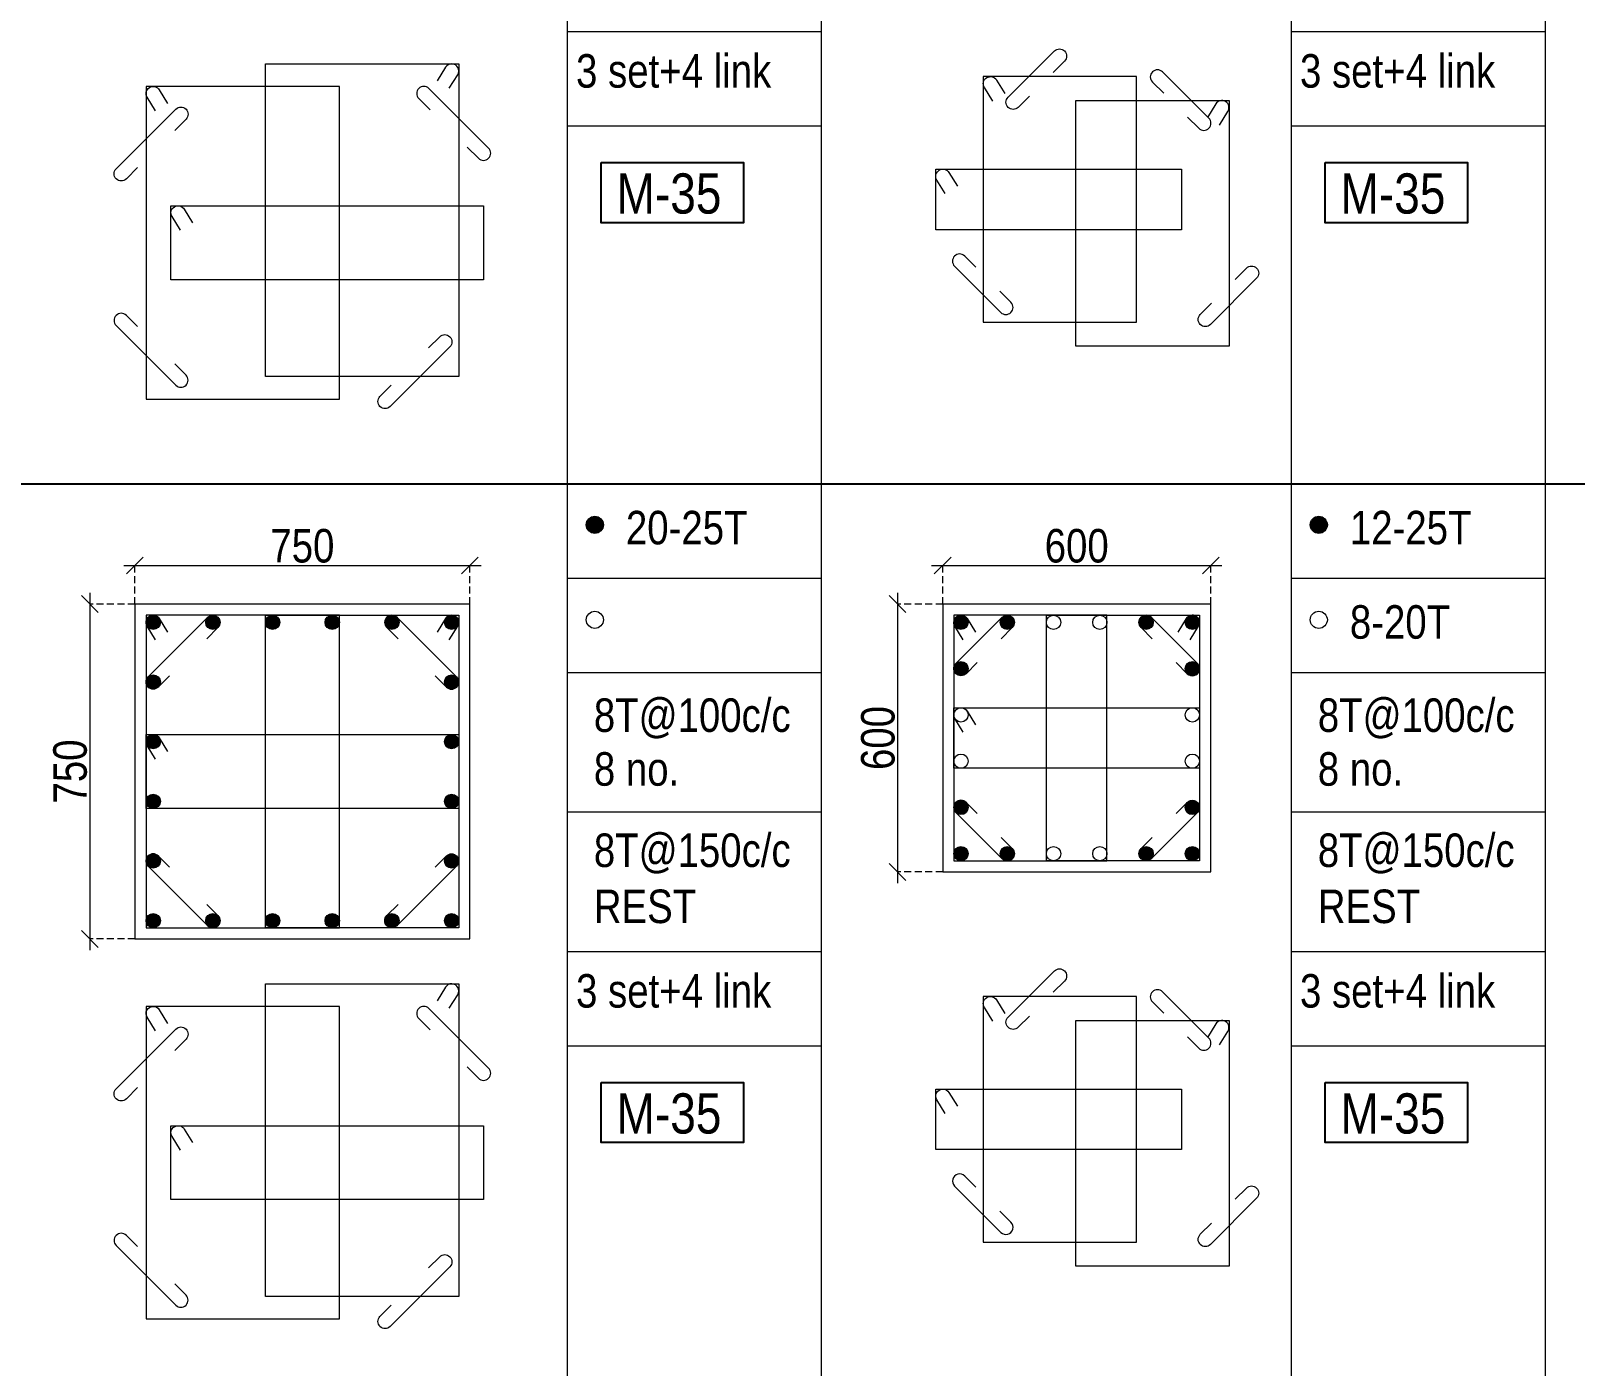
# Model space of a CAD drawing. Header units: millimetres. Extents: x 1112055 to 3390982, y -148532 to 766891.
# Drawn here: x 2362437 to 2376265, y 652073 to 664033 of the extents above; entities that cross this region are included whole.
import ezdxf
from ezdxf.enums import TextEntityAlignment as Align

# ---------------------------------------------------------------- set-up
doc = ezdxf.new("R2010")
doc.units = ezdxf.units.MM
doc.header["$PDMODE"] = 35
doc.header["$PDSIZE"] = -25
doc.linetypes.add('DASHED2', pattern=[0.375, 0.25, -0.125])
doc.linetypes.add('Hidden', pattern=[9.525, 6.35, -3.175])
for name, color, linetype, lineweight in [('B COL. SIZE DIM', 220, 'Continuous', 25), ('B COLSCH', 204, 'Continuous', 20), ('B COLUMN', 1, 'Hidden', 9), ('B STEEL', 34, 'Continuous', 15)]:
    doc.layers.add(name, color=color, linetype=linetype, lineweight=lineweight)
doc.layers.add('B TEXT', color=7, linetype='Continuous')
doc.styles.add('dim inside', font='romans.shx', dxfattribs={"width": 0.8, "height": 125})
doc.styles.add('SWINC', font='swissc.ttf')
doc.dimstyles.new('dim inside', dxfattribs={"dimtxt": 125, "dimasz": 100, "dimexe": 0, "dimexo": 0, "dimgap": 10, "dimtad": 0, "dimdec": 0, "dimzin": 0, "dimdsep": 46, "dimtxsty": 'dim inside', "dimblk": 'SMALL', "dimcen": 0.09, "dimadec": 0, "dimazin": 0, "dimtfac": 1, "dimtdec": 0, "dimtofl": 0, "dimtmove": 0, "dimatfit": 3, "dimfxl": 1, "dimtolj": 1, "dimtzin": 0, "dimarcsym": 2})

# ---------------------------------------------------------------- blocks, each defined once
blk = doc.blocks.new('_Oblique')
at = {"color": 0, "linetype": 'ByBlock', "lineweight": -2}
blk.add_line((-0.5, -0.5), (0.5, 0.5), dxfattribs=at)
blk = doc.blocks.new('*D3294')
at = {"layer": 'B COL. SIZE DIM', "color": 250, "lineweight": 9, "ltscale": 250, "transparency": 16777216}
blk.add_line((2370502, 659244), (2373102, 659244), dxfattribs=at)
at = {"layer": 'B COL. SIZE DIM', "color": 250, "linetype": 'DASHED2', "lineweight": 9, "ltscale": 250, "transparency": 16777216}
for p, q in [((2370602, 658899), (2370602, 659244)), ((2373002, 658899), (2373002, 659244))]:
    blk.add_line(p, q, dxfattribs=at)
at = {"layer": 'Defpoints', "color": 0, "transparency": 16777216}
for p in [(2373002, 659244), (2370602, 658899), (2373002, 658899)]:
    blk.add_point(p, dxfattribs=at)
at = {"layer": 'B COL. SIZE DIM', "color": 250, "lineweight": 9, "transparency": 16777216, "xscale": 150, "yscale": 150, "zscale": 150, "rotation": 180}
blk.add_blockref('_Oblique', (2370602, 659244), dxfattribs=at)
at = {"layer": 'B COL. SIZE DIM', "color": 250, "lineweight": 9, "transparency": 16777216, "xscale": 150, "yscale": 150, "zscale": 150}
blk.add_blockref('_Oblique', (2373002, 659244), dxfattribs=at)
at = {"layer": 'B COL. SIZE DIM', "color": 6, "transparency": 16777216, "insert": (2371802, 659419), "char_height": 300, "attachment_point": 5, "style": 'SWINC'}
blk.add_mtext('\\A1;600', dxfattribs=at)
blk = doc.blocks.new('*D3295')
at = {"layer": 'B COL. SIZE DIM', "color": 250, "lineweight": 9, "ltscale": 250, "transparency": 16777216}
blk.add_line((2370198, 658999), (2370198, 656399), dxfattribs=at)
at = {"layer": 'B COL. SIZE DIM', "color": 250, "linetype": 'DASHED2', "lineweight": 9, "ltscale": 250, "transparency": 16777216}
for p, q in [((2370602, 658899), (2370198, 658899)), ((2370602, 656499), (2370198, 656499))]:
    blk.add_line(p, q, dxfattribs=at)
at = {"layer": 'Defpoints', "color": 0, "transparency": 16777216}
for p in [(2370602, 658899), (2370198, 656499), (2370602, 656499)]:
    blk.add_point(p, dxfattribs=at)
at = {"layer": 'B COL. SIZE DIM', "color": 250, "lineweight": 9, "transparency": 16777216, "xscale": 150, "yscale": 150, "zscale": 150}
for p, rotation in [((2370198, 658899), 90), ((2370198, 656499), 270)]:
    blk.add_blockref('_Oblique', p, dxfattribs=dict(at, rotation=rotation))
at = {"layer": 'B COL. SIZE DIM', "color": 6, "transparency": 16777216, "insert": (2370023, 657699), "char_height": 300, "attachment_point": 5, "rotation": 90, "style": 'SWINC'}
blk.add_mtext('\\A1;600', dxfattribs=at)
blk = doc.blocks.new('*D3306')
at = {"layer": 'B COL. SIZE DIM', "color": 250, "lineweight": 9, "ltscale": 250, "transparency": 16777216}
blk.add_line((2363268, 659244), (2366468, 659244), dxfattribs=at)
at = {"layer": 'B COL. SIZE DIM', "color": 250, "linetype": 'DASHED2', "lineweight": 9, "ltscale": 250, "transparency": 16777216}
for p, q in [((2363368, 658899), (2363368, 659244)), ((2366368, 658899), (2366368, 659244))]:
    blk.add_line(p, q, dxfattribs=at)
at = {"layer": 'Defpoints', "color": 0, "transparency": 16777216}
for p in [(2366368, 659244), (2363368, 658899), (2366368, 658899)]:
    blk.add_point(p, dxfattribs=at)
at = {"layer": 'B COL. SIZE DIM', "color": 250, "lineweight": 9, "transparency": 16777216, "xscale": 150, "yscale": 150, "zscale": 150, "rotation": 180}
blk.add_blockref('_Oblique', (2363368, 659244), dxfattribs=at)
at = {"layer": 'B COL. SIZE DIM', "color": 250, "lineweight": 9, "transparency": 16777216, "xscale": 150, "yscale": 150, "zscale": 150}
blk.add_blockref('_Oblique', (2366368, 659244), dxfattribs=at)
at = {"layer": 'B COL. SIZE DIM', "color": 6, "transparency": 16777216, "insert": (2364868, 659419), "char_height": 300, "attachment_point": 5, "style": 'SWINC'}
blk.add_mtext('\\A1;750', dxfattribs=at)
blk = doc.blocks.new('*D3307')
at = {"layer": 'B COL. SIZE DIM', "color": 250, "lineweight": 9, "ltscale": 250, "transparency": 16777216}
blk.add_line((2362964, 658999), (2362964, 655799), dxfattribs=at)
at = {"layer": 'B COL. SIZE DIM', "color": 250, "linetype": 'DASHED2', "lineweight": 9, "ltscale": 250, "transparency": 16777216}
for p, q in [((2363368, 658899), (2362964, 658899)), ((2363368, 655899), (2362964, 655899))]:
    blk.add_line(p, q, dxfattribs=at)
at = {"layer": 'Defpoints', "color": 0, "transparency": 16777216}
for p in [(2363368, 658899), (2362964, 655899), (2363368, 655899)]:
    blk.add_point(p, dxfattribs=at)
at = {"layer": 'B COL. SIZE DIM', "color": 250, "lineweight": 9, "transparency": 16777216, "xscale": 150, "yscale": 150, "zscale": 150}
for p, rotation in [((2362964, 658899), 90), ((2362964, 655899), 270)]:
    blk.add_blockref('_Oblique', p, dxfattribs=dict(at, rotation=rotation))
at = {"layer": 'B COL. SIZE DIM', "color": 6, "transparency": 16777216, "insert": (2362789, 657399), "char_height": 300, "attachment_point": 5, "rotation": 90, "style": 'SWINC'}
blk.add_mtext('\\A1;750', dxfattribs=at)

msp = doc.modelspace()

# ---------------------------------------------------------------- hatches: boundary and pattern name
at = {"layer": 'B STEEL', "lineweight": 9, "ltscale": 0.5}
h = msp.add_hatch(color=34, dxfattribs=at)
edge = h.paths.add_edge_path()
edge.add_arc((2367486.5, 659608), 76.8, 0, 360)
h = msp.add_hatch(color=34, dxfattribs=at)
edge = h.paths.add_edge_path()
edge.add_arc((2373969.5, 659608), 76.8, 0, 360)
h = msp.add_hatch(color=34, dxfattribs=at)
edge = h.paths.add_edge_path()
edge.add_arc((2363532.2, 658734.8), 64, 0, 360)
at = {"layer": 'B STEEL'}
h = msp.add_hatch(color=34, dxfattribs=at)
edge = h.paths.add_edge_path()
edge.add_arc((2364066.6, 658734.8), 64, 0, 360)
h = msp.add_hatch(color=34, dxfattribs=at)
edge = h.paths.add_edge_path()
edge.add_arc((2364601, 658734.8), 64, 0, 360)
h = msp.add_hatch(color=34, dxfattribs=at)
edge = h.paths.add_edge_path()
edge.add_arc((2365135.4, 658734.8), 64, 0, 360)
h = msp.add_hatch(color=34, dxfattribs=at)
edge = h.paths.add_edge_path()
edge.add_arc((2365669.8, 658734.8), 64, 0, 360)
at = {"layer": 'B STEEL', "lineweight": 9, "ltscale": 0.5}
h = msp.add_hatch(color=34, dxfattribs=at)
edge = h.paths.add_edge_path()
edge.add_arc((2366204.2, 658734.8), 64, 180, 540, ccw=False)
h = msp.add_hatch(color=34, dxfattribs=at)
edge = h.paths.add_edge_path()
edge.add_arc((2370765.7, 658734.8), 64, 0, 360)
h = msp.add_hatch(color=34, dxfattribs=at)
edge = h.paths.add_edge_path()
edge.add_arc((2371180.1, 658734.8), 64, 180, 540, ccw=False)
h = msp.add_hatch(color=34, dxfattribs=at)
edge = h.paths.add_edge_path()
edge.add_arc((2372423.3, 658734.8), 64, 180, 540, ccw=False)
h = msp.add_hatch(color=34, dxfattribs=at)
edge = h.paths.add_edge_path()
edge.add_arc((2372837.7, 658734.8), 64, 180, 540, ccw=False)
h = msp.add_hatch(color=34, dxfattribs=at)
edge = h.paths.add_edge_path()
edge.add_arc((2370765.7, 658320.4), 64, 0, 360)
h = msp.add_hatch(color=34, dxfattribs=at)
edge = h.paths.add_edge_path()
edge.add_arc((2372837.7, 658320.4), 64, 180, 540, ccw=False)
at = {"layer": 'B STEEL'}
h = msp.add_hatch(color=34, dxfattribs=at)
edge = h.paths.add_edge_path()
edge.add_arc((2363532.2, 658200.4), 64, 0, 360)
h = msp.add_hatch(color=34, dxfattribs=at)
edge = h.paths.add_edge_path()
edge.add_arc((2366204.2, 658200.4), 64, 0, 360)
h = msp.add_hatch(color=34, dxfattribs=at)
edge = h.paths.add_edge_path()
edge.add_arc((2363532.2, 657666), 64, 0, 360)
h = msp.add_hatch(color=34, dxfattribs=at)
edge = h.paths.add_edge_path()
edge.add_arc((2366204.2, 657666), 64, 0, 360)
h = msp.add_hatch(color=34, dxfattribs=at)
edge = h.paths.add_edge_path()
edge.add_arc((2363532.2, 657131.6), 64, 0, 360)
h = msp.add_hatch(color=34, dxfattribs=at)
edge = h.paths.add_edge_path()
edge.add_arc((2366204.2, 657131.6), 64, 0, 360)
at = {"layer": 'B STEEL', "lineweight": 9, "ltscale": 0.5}
h = msp.add_hatch(color=34, dxfattribs=at)
edge = h.paths.add_edge_path()
edge.add_arc((2370765.7, 657077.2), 64, 0, 360)
h = msp.add_hatch(color=34, dxfattribs=at)
edge = h.paths.add_edge_path()
edge.add_arc((2372837.7, 657077.2), 64, 180, 540, ccw=False)
h = msp.add_hatch(color=34, dxfattribs=at)
edge = h.paths.add_edge_path()
edge.add_arc((2370765.7, 656662.8), 64, 0, 360, ccw=False)
h = msp.add_hatch(color=34, dxfattribs=at)
edge = h.paths.add_edge_path()
edge.add_arc((2371180.1, 656662.8), 64, -180, 180)
h = msp.add_hatch(color=34, dxfattribs=at)
edge = h.paths.add_edge_path()
edge.add_arc((2372423.3, 656662.8), 64, -180, 180)
h = msp.add_hatch(color=34, dxfattribs=at)
edge = h.paths.add_edge_path()
edge.add_arc((2372837.7, 656662.8), 64, -180, 180)
at = {"layer": 'B STEEL'}
h = msp.add_hatch(color=34, dxfattribs=at)
edge = h.paths.add_edge_path()
edge.add_arc((2363532.2, 656597.2), 64, 0, 360)
h = msp.add_hatch(color=34, dxfattribs=at)
edge = h.paths.add_edge_path()
edge.add_arc((2366204.2, 656597.2), 64, 0, 360)
at = {"layer": 'B STEEL', "lineweight": 9, "ltscale": 0.5}
h = msp.add_hatch(color=34, dxfattribs=at)
edge = h.paths.add_edge_path()
edge.add_arc((2363532.2, 656062.8), 64, 0, 360, ccw=False)
at = {"layer": 'B STEEL'}
h = msp.add_hatch(color=34, dxfattribs=at)
edge = h.paths.add_edge_path()
edge.add_arc((2364066.6, 656062.8), 64, 0, 360)
h = msp.add_hatch(color=34, dxfattribs=at)
edge = h.paths.add_edge_path()
edge.add_arc((2364601, 656062.8), 64, 0, 360)
h = msp.add_hatch(color=34, dxfattribs=at)
edge = h.paths.add_edge_path()
edge.add_arc((2365135.4, 656062.8), 64, 0, 360)
h = msp.add_hatch(color=34, dxfattribs=at)
edge = h.paths.add_edge_path()
edge.add_arc((2365669.8, 656062.8), 64, 0, 360)
at = {"layer": 'B STEEL', "lineweight": 9, "ltscale": 0.5}
h = msp.add_hatch(color=34, dxfattribs=at)
edge = h.paths.add_edge_path()
edge.add_arc((2366204.2, 656062.8), 64, -180, 180)

# ---------------------------------------------------------------- linework, layer by layer
msp.add_line((2203002.6, 659976.3), (2389841.5, 659976.3))
at = {"layer": 'B COLSCH', "color": 250, "lineweight": 0}
for p, q in [((2375997.6, 677775), (2375997.6, 618141.8)), ((2367240.3, 676456), (2367240.3, 627016.9)), ((2369514.6, 676456), (2369514.6, 618141.8)), ((2373723.2, 676456), (2373723.2, 627016.9)), ((2367240.3, 664026.6), (2369514.6, 664026.6)), ((2373723.2, 664026.6), (2375997.6, 664026.6)), ((2367240.3, 663181.6), (2369514.6, 663181.6)), ((2373723.2, 663181.6), (2375997.6, 663181.6)), ((2203002.6, 659976.3), (2375997.6, 659976.3)), ((2367240.3, 659131.3), (2369514.6, 659131.3)), ((2373723.2, 659131.3), (2375997.6, 659131.3)), ((2367240.3, 658286.3), (2369514.6, 658286.3)), ((2373723.2, 658286.3), (2375997.6, 658286.3)), ((2367240.3, 657036.5), (2369514.6, 657036.5)), ((2373723.2, 657036.5), (2375997.6, 657036.5)), ((2367240.3, 655786.7), (2369514.6, 655786.7)), ((2373723.2, 655786.7), (2375997.6, 655786.7)), ((2367240.3, 654941.7), (2369514.6, 654941.7)), ((2373723.2, 654941.7), (2375997.6, 654941.7))]:
    msp.add_line(p, q, dxfattribs=at)
at = {"layer": 'B COLUMN', "color": 1, "linetype": 'ByBlock', "lineweight": 20}
for points in [[(2363368.2, 655898.8), (2366368.2, 655898.8), (2366368.2, 658898.8), (2363368.2, 658898.8)], [(2370601.7, 656498.8), (2373001.7, 656498.8), (2373001.7, 658898.8), (2370601.7, 658898.8)]]:
    msp.add_lwpolyline(points, close=True, dxfattribs=at)
at = {"layer": 'B STEEL', "color": 34, "lineweight": 9, "ltscale": 0.5}
for points in [[(2371378.8, 663448.5), (2371277.9, 663347.6, -1), (2371187.4, 663438.2), (2371601.8, 663852.5, -1), (2371692.3, 663762), (2371591.5, 663661.1)], [(2366183.9, 663518.4), (2366258.7, 663639.9, 1), (2366149.6, 663707), (2366074.9, 663585.5)], [(2371050, 663404), (2370975.2, 663525.5, -1), (2371084.3, 663592.6), (2371159, 663471.1)], [(2372793.4, 663261), (2372894.3, 663160.1, 1), (2372984.8, 663250.6), (2372570.4, 663665, 1), (2372479.9, 663574.5), (2372580.8, 663473.6)], [(2363552.4, 663316), (2363477.7, 663437.5, -1), (2363586.7, 663504.6), (2363661.5, 663383.1)], [(2366344, 662992.2), (2366444.8, 662891.4, 1), (2366535.4, 662981.9), (2366001, 663516.3, 1), (2365910.4, 663425.8), (2366011.3, 663324.9)], [(2363392.4, 662807.7), (2363291.5, 662706.8, -1), (2363201, 662797.3), (2363735.4, 663331.7, -1), (2363825.9, 663241.2), (2363725, 663140.3)], [(2373081.4, 663189.4), (2373156.2, 663310.9, 1), (2373047.2, 663378), (2372972.4, 663256.5)], [(2370624, 662575.2), (2370549.3, 662696.7, -1), (2370658.3, 662763.8), (2370733.1, 662642.3)], [(2363775.6, 662247.2), (2363700.8, 662368.7, -1), (2363809.9, 662435.8), (2363884.6, 662314.3)], [(2370899.7, 661914.8), (2370798.8, 662015.7, 1), (2370708.3, 661925.2), (2371122.7, 661510.8, 1), (2371213.2, 661601.3), (2371112.3, 661702.2)], [(2373222, 661806.9), (2373322.8, 661907.8, -1), (2373413.4, 661817.2), (2372999, 661402.9, -1), (2372908.4, 661493.4), (2373009.3, 661594.3)], [(2363392.4, 661383.4), (2363291.5, 661484.2, 1), (2363201, 661393.7), (2363735.4, 660859.3, 1), (2363825.9, 660949.8), (2363725, 661050.7)], [(2365996.5, 661192.3), (2366097.4, 661293.1, -1), (2366187.9, 661202.6), (2365653.5, 660668.2, -1), (2365563, 660758.7), (2365663.9, 660859.6)], [(2363552.4, 658579.7), (2363477.7, 658701.2, -1), (2363586.7, 658768.3), (2363661.5, 658646.8)], [(2363678.3, 658256), (2363577.5, 658155.1, -1), (2363486.9, 658245.6), (2364021.3, 658780, -1), (2364111.9, 658689.5), (2364011, 658588.6)], [(2366058, 658256), (2366158.9, 658155.1, 1), (2366249.4, 658245.6), (2365715, 658780, 1), (2365624.5, 658689.5), (2365725.4, 658588.6)], [(2366183.9, 658579.7), (2366258.7, 658701.2, 1), (2366149.6, 658768.3), (2366074.9, 658646.8)], [(2370786, 658579.7), (2370711.2, 658701.2, -1), (2370820.3, 658768.3), (2370895, 658646.8)], [(2370911.9, 658376), (2370811, 658275.1, -1), (2370720.5, 658365.6), (2371134.9, 658780, -1), (2371225.4, 658689.5), (2371124.5, 658588.6)], [(2372691.6, 658376), (2372792.4, 658275.1, 1), (2372883, 658365.6), (2372468.6, 658780, 1), (2372378, 658689.5), (2372478.9, 658588.6)], [(2372817.5, 658579.7), (2372892.2, 658701.2, 1), (2372783.2, 658768.3), (2372708.4, 658646.8)], [(2370786, 657750.9), (2370711.2, 657872.4, -1), (2370820.3, 657939.5), (2370895, 657818.1)], [(2363552.4, 657510.9), (2363477.7, 657632.4, -1), (2363586.7, 657699.5), (2363661.5, 657578.1)], [(2370911.9, 657021.6), (2370811, 657122.5, 1), (2370720.5, 657031.9), (2371134.9, 656617.5, 1), (2371225.4, 656708.1), (2371124.5, 656808.9)], [(2372691.6, 657021.6), (2372792.4, 657122.5, -1), (2372883, 657031.9), (2372468.6, 656617.5, -1), (2372378, 656708.1), (2372478.9, 656808.9)], [(2363678.3, 656541.6), (2363577.5, 656642.5, 1), (2363486.9, 656551.9), (2364021.3, 656017.5, 1), (2364111.9, 656108.1), (2364011, 656208.9)], [(2366058, 656541.6), (2366158.9, 656642.5, -1), (2366249.4, 656551.9), (2365715, 656017.5, -1), (2365624.5, 656108.1), (2365725.4, 656208.9)], [(2371378.8, 655208.6), (2371277.9, 655107.8, -1), (2371187.4, 655198.3), (2371601.8, 655612.7, -1), (2371692.3, 655522.2), (2371591.5, 655421.3)], [(2366183.9, 655278.5), (2366258.7, 655400, 1), (2366149.6, 655467.1), (2366074.9, 655345.6)], [(2371050, 655164.1), (2370975.2, 655285.6, -1), (2371084.3, 655352.7), (2371159, 655231.3)], [(2372793.4, 655021.1), (2372894.3, 654920.3, 1), (2372984.8, 655010.8), (2372570.4, 655425.2, 1), (2372479.9, 655334.6), (2372580.8, 655233.8)], [(2363552.4, 655076.2), (2363477.7, 655197.6, -1), (2363586.7, 655264.8), (2363661.5, 655143.3)], [(2366344, 654752.4), (2366444.8, 654651.5, 1), (2366535.4, 654742.1), (2366001, 655276.5, 1), (2365910.4, 655185.9), (2366011.3, 655085.1)], [(2363392.4, 654567.8), (2363291.5, 654467, -1), (2363201, 654557.5), (2363735.4, 655091.9, -1), (2363825.9, 655001.4), (2363725, 654900.5)], [(2373081.4, 654949.6), (2373156.2, 655071, 1), (2373047.2, 655138.2), (2372972.4, 655016.7)], [(2370624, 654335.4), (2370549.3, 654456.8, -1), (2370658.3, 654524), (2370733.1, 654402.5)], [(2363775.6, 654007.4), (2363700.8, 654128.9, -1), (2363809.9, 654196), (2363884.6, 654074.5)], [(2370899.7, 653675), (2370798.8, 653775.9, 1), (2370708.3, 653685.3), (2371122.7, 653270.9, 1), (2371213.2, 653361.5), (2371112.3, 653462.3)], [(2373222, 653567.1), (2373322.8, 653667.9, -1), (2373413.4, 653577.4), (2372999, 653163, -1), (2372908.4, 653253.6), (2373009.3, 653354.4)], [(2363392.4, 653143.5), (2363291.5, 653244.4, 1), (2363201, 653153.9), (2363735.4, 652619.5, 1), (2363825.9, 652710), (2363725, 652810.9)], [(2365996.5, 652952.4), (2366097.4, 653053.3, -1), (2366187.9, 652962.8), (2365653.5, 652428.4, -1), (2365563, 652518.9), (2365663.9, 652619.8)]]:
    msp.add_lwpolyline(points, format="xyb", dxfattribs=at)
for points in [[(2366268.2, 660937.4), (2364537, 660937.4), (2364537, 663737.4), (2366268.2, 663737.4)], [(2370965.7, 661423), (2372336.9, 661423), (2372336.9, 663623), (2370965.7, 663623)], [(2363468.2, 660735.1), (2365199.4, 660735.1), (2365199.4, 663535.1), (2363468.2, 663535.1)], [(2373165.7, 661208.5), (2371794.5, 661208.5), (2371794.5, 663408.5), (2373165.7, 663408.5)], [(2370539.8, 662794.3), (2372739.8, 662794.3), (2372739.8, 662251.8), (2370539.8, 662251.8)], [(2363691.3, 662466.3), (2366491.3, 662466.3), (2366491.3, 661803.8), (2363691.3, 661803.8)], [(2363468.2, 655998.8), (2365199.4, 655998.8), (2365199.4, 658798.8), (2363468.2, 658798.8)], [(2366268.2, 655998.8), (2364537, 655998.8), (2364537, 658798.8), (2366268.2, 658798.8)], [(2370701.7, 656598.8), (2372072.9, 656598.8), (2372072.9, 658798.8), (2370701.7, 658798.8)], [(2372901.7, 656598.8), (2371530.5, 656598.8), (2371530.5, 658798.8), (2372901.7, 658798.8)], [(2370701.7, 657970), (2372901.7, 657970), (2372901.7, 657427.6), (2370701.7, 657427.6)], [(2363468.2, 657730), (2366268.2, 657730), (2366268.2, 657067.6), (2363468.2, 657067.6)], [(2366268.2, 652697.6), (2364537, 652697.6), (2364537, 655497.6), (2366268.2, 655497.6)], [(2370965.7, 653183.2), (2372336.9, 653183.2), (2372336.9, 655383.2), (2370965.7, 655383.2)], [(2363468.2, 652495.2), (2365199.4, 652495.2), (2365199.4, 655295.2), (2363468.2, 655295.2)], [(2373165.7, 652968.6), (2371794.5, 652968.6), (2371794.5, 655168.6), (2373165.7, 655168.6)], [(2370539.8, 654554.4), (2372739.8, 654554.4), (2372739.8, 654012), (2370539.8, 654012)], [(2363691.3, 654226.4), (2366491.3, 654226.4), (2366491.3, 653564), (2363691.3, 653564)]]:
    msp.add_lwpolyline(points, close=True, dxfattribs=at)
for centre, radius in [((2367486.5, 659608), 76.8), ((2373969.5, 659608), 76.8), ((2363532.2, 658734.8), 64), ((2364066.6, 658734.8), 64), ((2364601, 658734.8), 64), ((2365135.4, 658734.8), 64), ((2365669.8, 658734.8), 64), ((2366204.2, 658734.8), 64), ((2367486.5, 658757.7), 76.8), ((2370765.7, 658734.8), 64), ((2371180.1, 658734.8), 64), ((2371594.5, 658734.8), 64), ((2372008.9, 658734.8), 64), ((2372423.3, 658734.8), 64), ((2372837.7, 658734.8), 64), ((2373969.5, 658757.7), 76.8), ((2370765.7, 658320.4), 64), ((2372837.7, 658320.4), 64), ((2363532.2, 658200.4), 64), ((2366204.2, 658200.4), 64), ((2370765.7, 657906), 64), ((2372837.7, 657906), 64), ((2363532.2, 657666), 64), ((2366204.2, 657666), 64), ((2370765.7, 657491.6), 64), ((2372837.7, 657491.6), 64), ((2363532.2, 657131.6), 64), ((2366204.2, 657131.6), 64), ((2370765.7, 657077.2), 64), ((2372837.7, 657077.2), 64), ((2370765.7, 656662.8), 64), ((2371180.1, 656662.8), 64), ((2371594.5, 656662.8), 64), ((2372008.9, 656662.8), 64), ((2372423.3, 656662.8), 64), ((2372837.7, 656662.8), 64), ((2363532.2, 656597.2), 64), ((2366204.2, 656597.2), 64), ((2363532.2, 656062.8), 64), ((2364066.6, 656062.8), 64), ((2364601, 656062.8), 64), ((2365135.4, 656062.8), 64), ((2365669.8, 656062.8), 64), ((2366204.2, 656062.8), 64)]:
    msp.add_circle(centre, radius, dxfattribs=at)
at = {"layer": 'B TEXT', "color": 1}
for points in [[(2367543.9, 662852.5), (2368818.5, 662852.5), (2368818.5, 662314.6), (2367543.9, 662314.6)], [(2374026.8, 662852.5), (2375301.4, 662852.5), (2375301.4, 662314.6), (2374026.8, 662314.6)], [(2367543.9, 654612.7), (2368818.5, 654612.7), (2368818.5, 654074.7), (2367543.9, 654074.7)], [(2374026.8, 654612.7), (2375301.4, 654612.7), (2375301.4, 654074.7), (2374026.8, 654074.7)]]:
    msp.add_lwpolyline(points, close=True, dxfattribs=at)

# ---------------------------------------------------------------- texts
at = {"layer": 'B TEXT', "style": 'SWINC'}
for s, p in [('3 set+4 link', (2367318.5, 663524.1)), ('3 set+4 link', (2373801.4, 663524.1)), ('20-25T', (2367765.1, 659433.4)), ('12-25T', (2374248, 659433.4)), ('8-20T', (2374248, 658588.4)), ('8T@100c/c', (2367478.1, 657753.6)), ('8T@100c/c', (2373961, 657753.6)), ('8 no.', (2367478.1, 657271.8)), ('8 no.', (2373961, 657271.8)), ('8T@150c/c', (2367478.1, 656543.7)), ('8T@150c/c', (2373961, 656543.7)), ('REST', (2367478.1, 656041.3)), ('REST', (2373961, 656041.3)), ('3 set+4 link', (2367318.5, 655284.2)), ('3 set+4 link', (2373801.4, 655284.2))]:
    msp.add_text(s, height=300, dxfattribs=at).set_placement(p)
at = {"layer": 'B TEXT', "color": 1, "style": 'SWINC'}
for p in [(2367681.3, 662288), (2374164.2, 662288), (2367681.3, 654048.2), (2374164.2, 654048.2)]:
    msp.add_text('M-35', height=360, dxfattribs=at).set_placement(p, align=Align.BOTTOM_LEFT)

# ---------------------------------------------------------------- dimensions: what is measured, and where the dimension line sits
at = {"layer": 'B COL. SIZE DIM', "color": 250, "ltscale": 250}
for base, p1, p2, picture, middle in [((2366368.2, 659243.7), (2363368.2, 658898.8), (2366368.2, 658898.8), '*D3306', (2364868.2, 659418.7)), ((2373001.7, 659243.7), (2370601.7, 658898.8), (2373001.7, 658898.8), '*D3294', (2371801.7, 659418.7))]:
    dim = msp.add_linear_dim(base=base, p1=p1, p2=p2, dimstyle='dim inside', override={"dimtxt": 300, "dimasz": 150, "dimgap": 25, "dimtad": 3, "dimlfac": 0.25, "dimtxsty": 'SWINC', "dimblk1": 'Oblique', "dimblk2": 'Oblique', "dimsah": 1, "dimdle": 100, "dimclrd": 250, "dimclre": 250, "dimclrt": 6, "dimfxl": 1000, "dimlwd": 9, "dimlwe": 9}, dxfattribs=at)
    dim.commit()
    dim.dimension.update_dxf_attribs({"geometry": picture, "text_midpoint": middle})
for base, p1, p2, picture, middle in [((2362964.3, 655898.8), (2363368.2, 658898.8), (2363368.2, 655898.8), '*D3307', (2362789.3, 657398.8)), ((2370197.8, 656498.8), (2370601.7, 658898.8), (2370601.7, 656498.8), '*D3295', (2370022.8, 657698.8))]:
    dim = msp.add_linear_dim(base=base, p1=p1, p2=p2, angle=90, dimstyle='dim inside', override={"dimtxt": 300, "dimasz": 150, "dimgap": 25, "dimtad": 3, "dimlfac": 0.25, "dimtxsty": 'SWINC', "dimblk1": 'Oblique', "dimblk2": 'Oblique', "dimsah": 1, "dimdle": 100, "dimclrd": 250, "dimclre": 250, "dimclrt": 6, "dimfxl": 1000, "dimlwd": 9, "dimlwe": 9}, dxfattribs=at)
    dim.commit()
    dim.dimension.update_dxf_attribs({"geometry": picture, "text_midpoint": middle})

doc.saveas('drawing.dxf')
